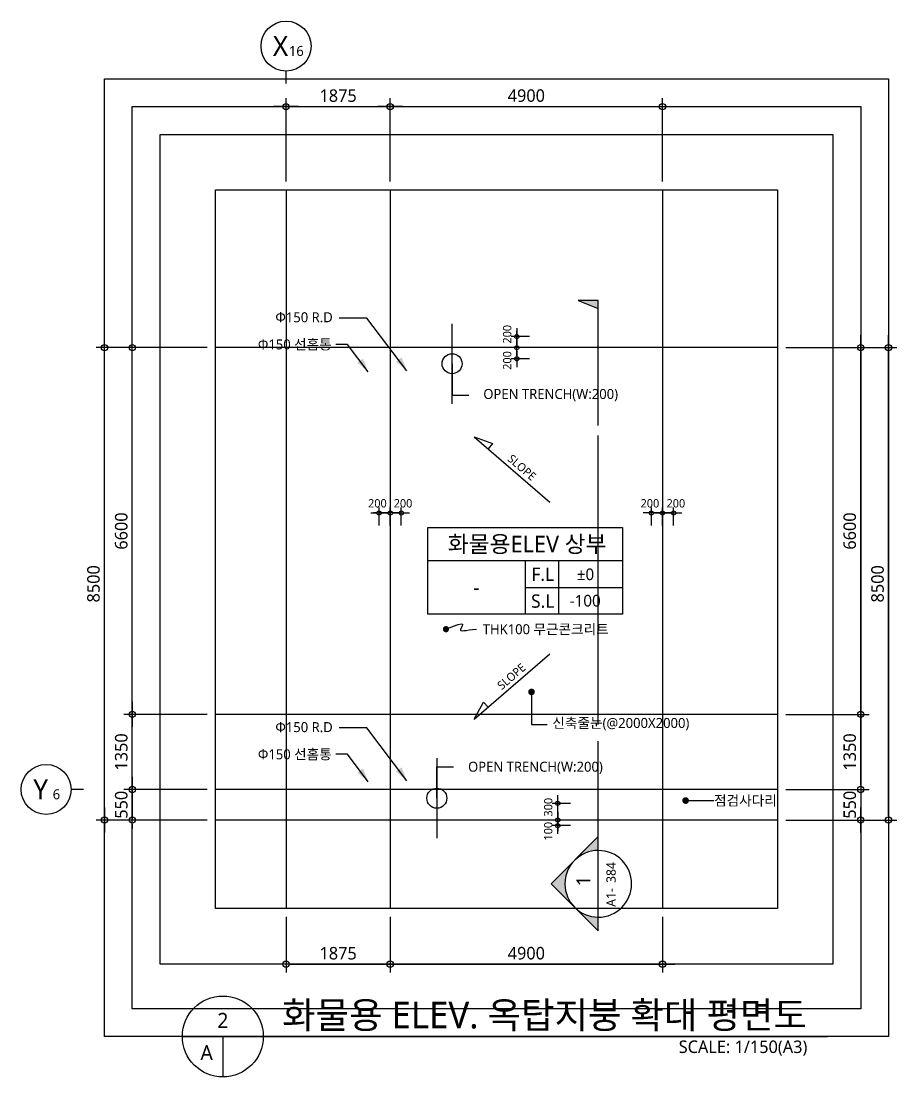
# Model space of a CAD drawing. Header units: millimetres. Extents: x -41190 to 206278, y 985 to 58902.
# Drawn here: x 84218 to 99978, y 22042 to 41039 of the extents above; entities that cross this region are included whole.
import ezdxf
from ezdxf.enums import TextEntityAlignment as Align

# ---------------------------------------------------------------- set-up
doc = ezdxf.new("R2010")
doc.units = ezdxf.units.MM
doc.header["$LTSCALE"] = 100
doc.header["$MEASUREMENT"] = 0
doc.header["$PDSIZE"] = -10
doc.linetypes.add('CEN', pattern=[62, 60, -1, 0, -1])
doc.layers.get('0').update_dxf_attribs({"linetype": 'CONTINUOUS'})
doc.layers.get('Defpoints').update_dxf_attribs({"color": 171, "linetype": 'CONTINUOUS'})
for name, color, linetype in [('CEN(ST)', 1, 'CEN'), ('LED', 7, 'CONTINUOUS'), ('NDIM', 7, 'CONTINUOUS'), ('SYM', 7, 'CONTINUOUS'), ('SYM(AXIS)', 7, 'CONTINUOUS'), ('TEXT', 3, 'CONTINUOUS'), ('TEXT(AXIS)', 2, 'CONTINUOUS'), ('TEXT(MIN)', 7, 'CONTINUOUS'), ('TEXT(실명)', 3, 'CONTINUOUS'), ('TEXT-기입', 6, 'CONTINUOUS'), ('TITLE', 7, 'CONTINUOUS')]:
    doc.layers.add(name, color=color, linetype=linetype)
doc.styles.add('CGS', font='cgse', dxfattribs={"bigfont": 'cgs'})
doc.styles.add('나눔바른고딕', font='NanumBarunGothic.ttf')
doc.dimstyles.new('NDIM 1200', dxfattribs={"dimscale": 75, "dimtxt": 3, "dimasz": 1, "dimexe": 2, "dimexo": 2, "dimgap": 1, "dimtad": 1, "dimdec": 0, "dimdsep": 46, "dimtxsty": 'CGS', "dimblk": 'DOT0', "dimcen": 1, "dimdle": 8, "dimclrd": 256, "dimclre": 256, "dimclrt": 256, "dimadec": 0, "dimazin": 0, "dimtfac": 1, "dimtdec": 0, "dimtix": 1, "dimtmove": 2, "dimatfit": 3, "dimldrblk": 'DOT0', "dimfxl": 1, "dimtolj": 1, "dimtzin": 0, "dimlwd": -1, "dimlwe": -1, "dimarcsym": 0})

# ---------------------------------------------------------------- blocks, each defined once
blk = doc.blocks.new('A$C002E7D50')
at = {"layer": 'SYM'}
for p, q in [((7200, 0), (0, 0)), ((7200, 0), (5878, 499)), ((5878, 499), (5878, 0))]:
    blk.add_line(p, q, dxfattribs=at)
blk = doc.blocks.new('DOT0')
blk.add_line((-3, 0), (3, 0))
at = {"color": 6}
blk.add_circle((0, 0), 0.75, dxfattribs=at)
blk = doc.blocks.new('A$C2F20087E')
at = {"layer": 'SYM(AXIS)'}
blk.add_line((600, 0), (600, 300), dxfattribs=at)
blk.add_circle((600, 900), 600, dxfattribs=at)
blk = doc.blocks.new('*D256')
at = {"layer": 'Defpoints', "color": 0, "ltscale": 0.4, "transparency": 16777216}
for p in [(90860, 25070), (95760, 25070), (95760, 24070)]:
    blk.add_point(p, dxfattribs=at)
at = {"layer": 'NDIM', "ltscale": 0.4, "transparency": 16777216}
for p, q in [((90860, 24920), (90860, 23920)), ((95760, 24920), (95760, 23920)), ((90935, 24070), (95685, 24070))]:
    blk.add_line(p, q, dxfattribs=at)
at = {"layer": 'NDIM', "ltscale": 0.4, "transparency": 16777216, "xscale": 75, "yscale": 75, "zscale": 75, "rotation": 180}
blk.add_blockref('DOT0', (90860, 24070), dxfattribs=at)
at = {"layer": 'NDIM', "ltscale": 0.4, "transparency": 16777216, "xscale": 75, "yscale": 75, "zscale": 75}
blk.add_blockref('DOT0', (95760, 24070), dxfattribs=at)
at = {"layer": 'NDIM', "ltscale": 0.4, "transparency": 16777216, "insert": (93310, 24267), "char_height": 225, "attachment_point": 5, "style": '나눔바른고딕'}
blk.add_mtext('\\A1;4900', dxfattribs=at)
blk = doc.blocks.new('*D257')
at = {"layer": 'Defpoints', "color": 0, "ltscale": 0.4, "transparency": 16777216}
for p in [(88985, 25070), (90860, 25070), (90860, 24070)]:
    blk.add_point(p, dxfattribs=at)
at = {"layer": 'NDIM', "ltscale": 0.4, "transparency": 16777216}
for p, q in [((88985, 24920), (88985, 23920)), ((90860, 24920), (90860, 23920)), ((89060, 24070), (90785, 24070))]:
    blk.add_line(p, q, dxfattribs=at)
at = {"layer": 'NDIM', "ltscale": 0.4, "transparency": 16777216, "xscale": 75, "yscale": 75, "zscale": 75, "rotation": 180}
blk.add_blockref('DOT0', (88985, 24070), dxfattribs=at)
at = {"layer": 'NDIM', "ltscale": 0.4, "transparency": 16777216, "xscale": 75, "yscale": 75, "zscale": 75}
blk.add_blockref('DOT0', (90860, 24070), dxfattribs=at)
at = {"layer": 'NDIM', "ltscale": 0.4, "transparency": 16777216, "insert": (89923, 24266), "char_height": 225, "attachment_point": 5, "style": '나눔바른고딕'}
blk.add_mtext('\\A1;1875', dxfattribs=at)
blk = doc.blocks.new('*D258')
at = {"layer": 'Defpoints', "color": 0, "ltscale": 0.4, "transparency": 16777216}
for p in [(95760, 39501), (90860, 38001), (95760, 38001)]:
    blk.add_point(p, dxfattribs=at)
at = {"layer": 'NDIM', "ltscale": 0.4, "transparency": 16777216}
for p, q in [((90860, 38151), (90860, 39651)), ((95760, 38151), (95760, 39651)), ((90935, 39501), (95685, 39501))]:
    blk.add_line(p, q, dxfattribs=at)
at = {"layer": 'NDIM', "ltscale": 0.4, "transparency": 16777216, "xscale": 75, "yscale": 75, "zscale": 75, "rotation": 180}
blk.add_blockref('DOT0', (90860, 39501), dxfattribs=at)
at = {"layer": 'NDIM', "ltscale": 0.4, "transparency": 16777216, "xscale": 75, "yscale": 75, "zscale": 75}
blk.add_blockref('DOT0', (95760, 39501), dxfattribs=at)
at = {"layer": 'NDIM', "ltscale": 0.4, "transparency": 16777216, "insert": (93310, 39698), "char_height": 225, "attachment_point": 5, "style": '나눔바른고딕'}
blk.add_mtext('\\A1;4900', dxfattribs=at)
blk = doc.blocks.new('*D259')
at = {"layer": 'Defpoints', "color": 0, "ltscale": 0.4, "transparency": 16777216}
for p in [(90860, 39501), (88985, 38001), (90860, 38001)]:
    blk.add_point(p, dxfattribs=at)
at = {"layer": 'NDIM', "ltscale": 0.4, "transparency": 16777216}
for p, q in [((88985, 38151), (88985, 39651)), ((90860, 38151), (90860, 39651)), ((89060, 39501), (90785, 39501))]:
    blk.add_line(p, q, dxfattribs=at)
at = {"layer": 'NDIM', "ltscale": 0.4, "transparency": 16777216, "xscale": 75, "yscale": 75, "zscale": 75, "rotation": 180}
blk.add_blockref('DOT0', (88985, 39501), dxfattribs=at)
at = {"layer": 'NDIM', "ltscale": 0.4, "transparency": 16777216, "xscale": 75, "yscale": 75, "zscale": 75}
blk.add_blockref('DOT0', (90860, 39501), dxfattribs=at)
at = {"layer": 'NDIM', "ltscale": 0.4, "transparency": 16777216, "insert": (89923, 39697), "char_height": 225, "attachment_point": 5, "style": '나눔바른고딕'}
blk.add_mtext('\\A1;1875', dxfattribs=at)
blk = doc.blocks.new('*D260')
at = {"layer": 'Defpoints', "color": 0, "ltscale": 0.4, "transparency": 16777216}
for p in [(90660, 32189), (90660, 31864), (90860, 31864)]:
    blk.add_point(p, dxfattribs=at)
at = {"layer": 'NDIM', "ltscale": 0.4, "transparency": 16777216}
for p, q in [((90610, 32189), (90560, 32189)), ((90660, 31964), (90660, 32289)), ((90860, 32189), (90660, 32189)), ((90860, 31964), (90860, 32289)), ((90910, 32189), (90960, 32189))]:
    blk.add_line(p, q, dxfattribs=at)
at = {"layer": 'NDIM', "ltscale": 0.4, "transparency": 16777216, "xscale": 50, "yscale": 50, "zscale": 50}
blk.add_blockref('DOT0', (90660, 32189), dxfattribs=at)
at = {"layer": 'NDIM', "ltscale": 0.4, "transparency": 16777216, "xscale": 50, "yscale": 50, "zscale": 50, "rotation": 180}
blk.add_blockref('DOT0', (90860, 32189), dxfattribs=at)
at = {"layer": 'NDIM', "ltscale": 0.4, "transparency": 16777216, "insert": (90630, 32362), "char_height": 150, "attachment_point": 5, "style": '나눔바른고딕'}
blk.add_mtext('\\A1;200', dxfattribs=at)
blk = doc.blocks.new('*D261')
at = {"layer": 'Defpoints', "color": 0, "ltscale": 0.4, "transparency": 16777216}
for p in [(91060, 32189), (90860, 31864), (91060, 31864)]:
    blk.add_point(p, dxfattribs=at)
at = {"layer": 'NDIM', "ltscale": 0.4, "transparency": 16777216}
for p, q in [((90860, 31964), (90860, 32289)), ((90910, 32189), (91010, 32189)), ((91060, 31964), (91060, 32289))]:
    blk.add_line(p, q, dxfattribs=at)
at = {"layer": 'NDIM', "ltscale": 0.4, "transparency": 16777216, "xscale": 50, "yscale": 50, "zscale": 50, "rotation": 180}
blk.add_blockref('DOT0', (90860, 32189), dxfattribs=at)
at = {"layer": 'NDIM', "ltscale": 0.4, "transparency": 16777216, "xscale": 50, "yscale": 50, "zscale": 50}
blk.add_blockref('DOT0', (91060, 32189), dxfattribs=at)
at = {"layer": 'NDIM', "ltscale": 0.4, "transparency": 16777216, "insert": (91091, 32362), "char_height": 150, "attachment_point": 5, "style": '나눔바른고딕'}
blk.add_mtext('\\A1;200', dxfattribs=at)
blk = doc.blocks.new('*D262')
at = {"layer": 'Defpoints', "color": 0, "ltscale": 0.4, "transparency": 16777216}
for p in [(95960, 32189), (95760, 31864), (95960, 31864)]:
    blk.add_point(p, dxfattribs=at)
at = {"layer": 'NDIM', "ltscale": 0.4, "transparency": 16777216}
for p, q in [((95760, 31964), (95760, 32289)), ((95810, 32189), (95910, 32189)), ((95960, 31964), (95960, 32289))]:
    blk.add_line(p, q, dxfattribs=at)
at = {"layer": 'NDIM', "ltscale": 0.4, "transparency": 16777216, "xscale": 50, "yscale": 50, "zscale": 50, "rotation": 180}
blk.add_blockref('DOT0', (95760, 32189), dxfattribs=at)
at = {"layer": 'NDIM', "ltscale": 0.4, "transparency": 16777216, "xscale": 50, "yscale": 50, "zscale": 50}
blk.add_blockref('DOT0', (95960, 32189), dxfattribs=at)
at = {"layer": 'NDIM', "ltscale": 0.4, "transparency": 16777216, "insert": (96001, 32362), "char_height": 150, "attachment_point": 5, "style": '나눔바른고딕'}
blk.add_mtext('\\A1;200', dxfattribs=at)
blk = doc.blocks.new('*D263')
at = {"layer": 'Defpoints', "color": 0, "ltscale": 0.4, "transparency": 16777216}
for p in [(95560, 32189), (95560, 31864), (95760, 31864)]:
    blk.add_point(p, dxfattribs=at)
at = {"layer": 'NDIM', "ltscale": 0.4, "transparency": 16777216}
for p, q in [((95560, 31964), (95560, 32289)), ((95710, 32189), (95610, 32189)), ((95760, 31964), (95760, 32289))]:
    blk.add_line(p, q, dxfattribs=at)
at = {"layer": 'NDIM', "ltscale": 0.4, "transparency": 16777216, "xscale": 50, "yscale": 50, "zscale": 50, "rotation": 180}
blk.add_blockref('DOT0', (95560, 32189), dxfattribs=at)
at = {"layer": 'NDIM', "ltscale": 0.4, "transparency": 16777216, "xscale": 50, "yscale": 50, "zscale": 50}
blk.add_blockref('DOT0', (95760, 32189), dxfattribs=at)
at = {"layer": 'NDIM', "ltscale": 0.4, "transparency": 16777216, "insert": (95534, 32362), "char_height": 150, "attachment_point": 5, "style": '나눔바른고딕'}
blk.add_mtext('\\A1;200', dxfattribs=at)
blk = doc.blocks.new('*D264')
at = {"layer": 'Defpoints', "color": 0, "ltscale": 0.4, "transparency": 16777216}
for p in [(93139, 35364), (93464, 35364), (93464, 35164)]:
    blk.add_point(p, dxfattribs=at)
at = {"layer": 'NDIM', "ltscale": 0.4, "transparency": 16777216}
for p, q in [((93364, 35364), (93039, 35364)), ((93139, 35414), (93139, 35464)), ((93139, 35164), (93139, 35364)), ((93364, 35164), (93039, 35164)), ((93139, 35114), (93139, 35064))]:
    blk.add_line(p, q, dxfattribs=at)
at = {"layer": 'NDIM', "ltscale": 0.4, "transparency": 16777216, "xscale": 50, "yscale": 50, "zscale": 50}
for p, rotation in [((93139, 35364), 270), ((93139, 35164), 90)]:
    blk.add_blockref('DOT0', p, dxfattribs=dict(at, rotation=rotation))
at = {"layer": 'NDIM', "ltscale": 0.4, "transparency": 16777216, "insert": (92966, 35405), "char_height": 150, "attachment_point": 5, "rotation": 90, "style": '나눔바른고딕'}
blk.add_mtext('\\A1;200', dxfattribs=at)
blk = doc.blocks.new('*D265')
at = {"layer": 'Defpoints', "color": 0, "ltscale": 0.4, "transparency": 16777216}
for p in [(93464, 35164), (93139, 34964), (93464, 34964)]:
    blk.add_point(p, dxfattribs=at)
at = {"layer": 'NDIM', "ltscale": 0.4, "transparency": 16777216}
for p, q in [((93364, 35164), (93039, 35164)), ((93364, 34964), (93039, 34964)), ((93139, 35114), (93139, 35014))]:
    blk.add_line(p, q, dxfattribs=at)
at = {"layer": 'NDIM', "ltscale": 0.4, "transparency": 16777216, "xscale": 50, "yscale": 50, "zscale": 50}
for p, rotation in [((93139, 35164), 90), ((93139, 34964), 270)]:
    blk.add_blockref('DOT0', p, dxfattribs=dict(at, rotation=rotation))
at = {"layer": 'NDIM', "ltscale": 0.4, "transparency": 16777216, "insert": (92966, 34933), "char_height": 150, "attachment_point": 5, "rotation": 90, "style": '나눔바른고딕'}
blk.add_mtext('\\A1;200', dxfattribs=at)
blk = doc.blocks.new('*D266')
at = {"layer": 'Defpoints', "color": 0, "ltscale": 0.4, "transparency": 16777216}
for p in [(94202, 26664), (93876, 26564), (94202, 26564)]:
    blk.add_point(p, dxfattribs=at)
at = {"layer": 'NDIM', "ltscale": 0.4, "transparency": 16777216}
for p, q in [((94102, 26664), (93776, 26664)), ((93876, 26714), (93876, 26764)), ((93876, 26664), (93876, 26564)), ((94102, 26564), (93776, 26564)), ((93876, 26514), (93876, 26464))]:
    blk.add_line(p, q, dxfattribs=at)
at = {"layer": 'NDIM', "ltscale": 0.4, "transparency": 16777216, "xscale": 50, "yscale": 50, "zscale": 50}
for p, rotation in [((93876, 26664), 270), ((93876, 26564), 90)]:
    blk.add_blockref('DOT0', p, dxfattribs=dict(at, rotation=rotation))
at = {"layer": 'NDIM', "ltscale": 0.4, "transparency": 16777216, "insert": (93704, 26463), "char_height": 150, "attachment_point": 5, "rotation": 90, "style": '나눔바른고딕'}
blk.add_mtext('\\A1;100', dxfattribs=at)
blk = doc.blocks.new('*D267')
at = {"layer": 'Defpoints', "color": 0, "ltscale": 0.4, "transparency": 16777216}
for p in [(93876, 26964), (94202, 26964), (94202, 26664)]:
    blk.add_point(p, dxfattribs=at)
at = {"layer": 'NDIM', "ltscale": 0.4, "transparency": 16777216}
for p, q in [((94102, 26964), (93776, 26964)), ((93876, 26714), (93876, 26914)), ((94102, 26664), (93776, 26664))]:
    blk.add_line(p, q, dxfattribs=at)
at = {"layer": 'NDIM', "ltscale": 0.4, "transparency": 16777216, "xscale": 50, "yscale": 50, "zscale": 50}
for p, rotation in [((93876, 26964), 90), ((93876, 26664), 270)]:
    blk.add_blockref('DOT0', p, dxfattribs=dict(at, rotation=rotation))
at = {"layer": 'NDIM', "ltscale": 0.4, "transparency": 16777216, "insert": (93704, 26895), "char_height": 150, "attachment_point": 5, "rotation": 90, "style": '나눔바른고딕'}
blk.add_mtext('\\A1;300', dxfattribs=at)
blk = doc.blocks.new('*D271')
at = {"layer": 'Defpoints', "color": 0, "ltscale": 0.4, "transparency": 16777216}
for p in [(86218, 35164), (87718, 35164), (87718, 28564)]:
    blk.add_point(p, dxfattribs=at)
at = {"layer": 'NDIM', "ltscale": 0.4, "transparency": 16777216}
for p, q in [((87568, 35164), (86068, 35164)), ((86218, 28639), (86218, 35089)), ((87568, 28564), (86068, 28564))]:
    blk.add_line(p, q, dxfattribs=at)
at = {"layer": 'NDIM', "ltscale": 0.4, "transparency": 16777216, "xscale": 75, "yscale": 75, "zscale": 75}
for p, rotation in [((86218, 35164), 90), ((86218, 28564), 270)]:
    blk.add_blockref('DOT0', p, dxfattribs=dict(at, rotation=rotation))
at = {"layer": 'NDIM', "ltscale": 0.4, "transparency": 16777216, "insert": (86021, 31864), "char_height": 225, "attachment_point": 5, "rotation": 90, "style": '나눔바른고딕'}
blk.add_mtext('\\A1;6600', dxfattribs=at)
blk = doc.blocks.new('*D272')
at = {"layer": 'Defpoints', "color": 0, "ltscale": 0.4, "transparency": 16777216}
for p in [(86218, 28564), (87718, 28564), (87718, 27214)]:
    blk.add_point(p, dxfattribs=at)
at = {"layer": 'NDIM', "ltscale": 0.4, "transparency": 16777216}
for p, q in [((87568, 28564), (86068, 28564)), ((86218, 27289), (86218, 28489)), ((87568, 27214), (86068, 27214))]:
    blk.add_line(p, q, dxfattribs=at)
at = {"layer": 'NDIM', "ltscale": 0.4, "transparency": 16777216, "xscale": 75, "yscale": 75, "zscale": 75}
for p, rotation in [((86218, 28564), 90), ((86218, 27214), 270)]:
    blk.add_blockref('DOT0', p, dxfattribs=dict(at, rotation=rotation))
at = {"layer": 'NDIM', "ltscale": 0.4, "transparency": 16777216, "insert": (86021, 27889), "char_height": 225, "attachment_point": 5, "rotation": 90, "style": '나눔바른고딕'}
blk.add_mtext('\\A1;1350', dxfattribs=at)
blk = doc.blocks.new('*D273')
at = {"layer": 'Defpoints', "color": 0, "ltscale": 0.4, "transparency": 16777216}
for p in [(85718, 35164), (87718, 35164), (87718, 26664)]:
    blk.add_point(p, dxfattribs=at)
at = {"layer": 'NDIM', "ltscale": 0.4, "transparency": 16777216}
for p, q in [((87568, 35164), (85568, 35164)), ((85718, 26739), (85718, 35089)), ((87568, 26664), (85568, 26664))]:
    blk.add_line(p, q, dxfattribs=at)
at = {"layer": 'NDIM', "ltscale": 0.4, "transparency": 16777216, "xscale": 75, "yscale": 75, "zscale": 75}
for p, rotation in [((85718, 35164), 90), ((85718, 26664), 270)]:
    blk.add_blockref('DOT0', p, dxfattribs=dict(at, rotation=rotation))
at = {"layer": 'NDIM', "ltscale": 0.4, "transparency": 16777216, "insert": (85521, 30914), "char_height": 225, "attachment_point": 5, "rotation": 90, "style": '나눔바른고딕'}
blk.add_mtext('\\A1;8500', dxfattribs=at)
blk = doc.blocks.new('*D274')
at = {"layer": 'Defpoints', "color": 0, "ltscale": 0.4, "transparency": 16777216}
for p in [(97828, 35164), (99328, 35164), (97828, 28564)]:
    blk.add_point(p, dxfattribs=at)
at = {"layer": 'NDIM', "ltscale": 0.4, "transparency": 16777216}
for p, q in [((97978, 35164), (99478, 35164)), ((99328, 28639), (99328, 35089)), ((97978, 28564), (99478, 28564))]:
    blk.add_line(p, q, dxfattribs=at)
at = {"layer": 'NDIM', "ltscale": 0.4, "transparency": 16777216, "xscale": 75, "yscale": 75, "zscale": 75}
for p, rotation in [((99328, 35164), 90), ((99328, 28564), 270)]:
    blk.add_blockref('DOT0', p, dxfattribs=dict(at, rotation=rotation))
at = {"layer": 'NDIM', "ltscale": 0.4, "transparency": 16777216, "insert": (99131, 31864), "char_height": 225, "attachment_point": 5, "rotation": 90, "style": '나눔바른고딕'}
blk.add_mtext('\\A1;6600', dxfattribs=at)
blk = doc.blocks.new('*D275')
at = {"layer": 'Defpoints', "color": 0, "ltscale": 0.4, "transparency": 16777216}
for p in [(97828, 28564), (99328, 28564), (97828, 27214)]:
    blk.add_point(p, dxfattribs=at)
at = {"layer": 'NDIM', "ltscale": 0.4, "transparency": 16777216}
for p, q in [((97978, 28564), (99478, 28564)), ((99328, 27289), (99328, 28489)), ((97978, 27214), (99478, 27214))]:
    blk.add_line(p, q, dxfattribs=at)
at = {"layer": 'NDIM', "ltscale": 0.4, "transparency": 16777216, "xscale": 75, "yscale": 75, "zscale": 75}
for p, rotation in [((99328, 28564), 90), ((99328, 27214), 270)]:
    blk.add_blockref('DOT0', p, dxfattribs=dict(at, rotation=rotation))
at = {"layer": 'NDIM', "ltscale": 0.4, "transparency": 16777216, "insert": (99131, 27889), "char_height": 225, "attachment_point": 5, "rotation": 90, "style": '나눔바른고딕'}
blk.add_mtext('\\A1;1350', dxfattribs=at)
blk = doc.blocks.new('*D276')
at = {"layer": 'Defpoints', "color": 0, "ltscale": 0.4, "transparency": 16777216}
for p in [(97828, 35164), (99828, 35164), (97828, 26664)]:
    blk.add_point(p, dxfattribs=at)
at = {"layer": 'NDIM', "ltscale": 0.4, "transparency": 16777216}
for p, q in [((97978, 35164), (99978, 35164)), ((99828, 26739), (99828, 35089)), ((97978, 26664), (99978, 26664))]:
    blk.add_line(p, q, dxfattribs=at)
at = {"layer": 'NDIM', "ltscale": 0.4, "transparency": 16777216, "xscale": 75, "yscale": 75, "zscale": 75}
for p, rotation in [((99828, 35164), 90), ((99828, 26664), 270)]:
    blk.add_blockref('DOT0', p, dxfattribs=dict(at, rotation=rotation))
at = {"layer": 'NDIM', "ltscale": 0.4, "transparency": 16777216, "insert": (99631, 30914), "char_height": 225, "attachment_point": 5, "rotation": 90, "style": '나눔바른고딕'}
blk.add_mtext('\\A1;8500', dxfattribs=at)
blk = doc.blocks.new('*D269')
at = {"layer": 'Defpoints', "color": 0, "ltscale": 0.4, "transparency": 16777216}
for p in [(87718, 27214), (86218, 26664), (87718, 26664)]:
    blk.add_point(p, dxfattribs=at)
at = {"layer": 'NDIM', "ltscale": 0.4, "transparency": 16777216}
for p, q in [((86218, 27289), (86218, 27364)), ((87568, 27214), (86068, 27214)), ((86218, 27214), (86218, 26664)), ((87568, 26664), (86068, 26664)), ((86218, 26589), (86218, 26514))]:
    blk.add_line(p, q, dxfattribs=at)
at = {"layer": 'NDIM', "ltscale": 0.4, "transparency": 16777216, "xscale": 75, "yscale": 75, "zscale": 75}
for p, rotation in [((86218, 27214), 270), ((86218, 26664), 90)]:
    blk.add_blockref('DOT0', p, dxfattribs=dict(at, rotation=rotation))
at = {"layer": 'NDIM', "ltscale": 0.4, "transparency": 16777216, "insert": (86021, 26939), "char_height": 225, "attachment_point": 5, "rotation": 90, "style": '나눔바른고딕'}
blk.add_mtext('\\A1;550', dxfattribs=at)
blk = doc.blocks.new('*D270')
at = {"layer": 'Defpoints', "color": 0, "ltscale": 0.4, "transparency": 16777216}
for p in [(97828, 27214), (97828, 26664), (99328, 26664)]:
    blk.add_point(p, dxfattribs=at)
at = {"layer": 'NDIM', "ltscale": 0.4, "transparency": 16777216}
for p, q in [((99328, 27289), (99328, 27364)), ((97978, 27214), (99478, 27214)), ((99328, 27214), (99328, 26664)), ((97978, 26664), (99478, 26664)), ((99328, 26589), (99328, 26514))]:
    blk.add_line(p, q, dxfattribs=at)
at = {"layer": 'NDIM', "ltscale": 0.4, "transparency": 16777216, "xscale": 75, "yscale": 75, "zscale": 75}
for p, rotation in [((99328, 27214), 270), ((99328, 26664), 90)]:
    blk.add_blockref('DOT0', p, dxfattribs=dict(at, rotation=rotation))
at = {"layer": 'NDIM', "ltscale": 0.4, "transparency": 16777216, "insert": (99131, 26939), "char_height": 225, "attachment_point": 5, "rotation": 90, "style": '나눔바른고딕'}
blk.add_mtext('\\A1;550', dxfattribs=at)
blk = doc.blocks.new('DF')
at = {"layer": 'TITLE'}
blk.add_lwpolyline([(84548, 28220), (81044, 28220), (81044, 29780), (84548, 29780)], close=True, dxfattribs=at)
for points in [[(84548, 29180), (81044, 29180)], [(82796, 29180), (82796, 28220)], [(83396, 29180), (83396, 28220)], [(82796, 28700), (84548, 28700)]]:
    blk.add_lwpolyline(points, dxfattribs=at)
at = {"layer": 'TITLE', "style": '나눔바른고딕'}
for s, p in [('F.L', (83111, 28934)), ('S.L', (83111, 28454))]:
    blk.add_text(s, height=240, dxfattribs=at).set_placement(p, align=Align.MIDDLE)
blk = doc.blocks.new('SEC-R')
at = {"layer": 'SYM'}
blk.add_hatch(color=256, dxfattribs=at).paths.add_polyline_path([(-3414, 16904), (-3054, 16760), (-3054, 16904)])
h = blk.add_hatch(color=256, dxfattribs=at)
h.paths.add_polyline_path([(-3902, 6409), (-3478, 5985, -0.414214), (-3478, 6834)])
h.paths.add_polyline_path([(-3478, 5985), (-3054, 5561), (-3054, 5809, -0.198912)])
h.paths.add_polyline_path([(-3478, 6834, -0.198912), (-3054, 7009), (-3054, 7258)])
at = {"layer": 'Defpoints'}
blk.add_line((-3054, 9573), (-3054, 14296), dxfattribs=at)
at = {"layer": 'SYM'}
for p, q in [((-3414, 16904), (-3054, 16760)), ((-3054, 16904), (-3414, 16904)), ((-3054, 14656), (-3054, 16904)), ((-3054, 14296), (-3054, 14476)), ((-3054, 9273), (-3054, 9573)), ((-3054, 7009), (-3054, 8973)), ((-3054, 7258), (-3902, 6409)), ((-3054, 5809), (-3054, 7009)), ((-3054, 5561), (-3902, 6409)), ((-3054, 5561), (-3054, 5809))]:
    blk.add_line(p, q, dxfattribs=at)
blk.add_arc((-3054, 6409), 600, 90, 89.5643, dxfattribs=at)

msp = doc.modelspace()

# ---------------------------------------------------------------- linework, layer by layer
at = {"layer": 'CEN(ST)', "ltscale": 10000}
for p, q in [((88985.1, 38000.8), (88985.1, 25069.8)), ((90860.1, 38000.8), (90860.1, 25069.8)), ((95760.1, 38000.8), (95760.1, 25069.8)), ((97828.3, 35164.3), (87718, 35164.3)), ((97828.3, 28564.3), (87718, 28564.3)), ((97828.3, 27214.3), (87718, 27214.3)), ((97828.3, 26664.3), (87718, 26664.3))]:
    msp.add_line(p, q, dxfattribs=at)
at = {"layer": 'Defpoints', "ltscale": 10000}
for points in [[(85718, 40000.8), (99828.3, 40000.8), (99828.3, 22769.8), (85718, 22769.8)], [(86218, 39500.8), (99328.3, 39500.8), (99328.3, 23269.8), (86218, 23269.8)], [(86718, 39000.8), (98828.3, 39000.8), (98828.3, 24069.8), (86718, 24069.8)], [(87718, 38000.8), (97828.3, 38000.8), (97828.3, 25069.8), (87718, 25069.8)]]:
    msp.add_lwpolyline(points, close=True, dxfattribs=at)
at = {"layer": 'LED'}
for points in [[(91160.1, 34746.6), (90440, 35695.2), (89940.5, 35695.2)], [(90466.1, 34726.2), (90089.7, 35222), (89880.9, 35222)], [(91863.5, 30097.9), (91997.4, 30153.7), (92086.1, 30183.8), (92137.8, 30193), (92160.6, 30186.3), (92162.5, 30168.3), (92151.7, 30144.1), (92136.4, 30118.4), (92124.5, 30096), (92122.9, 30080.9), (92132.6, 30072.7), (92153.4, 30070.1), (92185, 30072), (92227.3, 30077), (92279.8, 30083.8), (92342.3, 30091.2), (92414.7, 30097.9)], [(91160.1, 27371.6), (90440, 28320.2), (89940.5, 28320.2)], [(90466.1, 27351.2), (90089.7, 27847), (89880.9, 27847)]]:
    msp.add_lwpolyline(points, dxfattribs=at)
at = {"layer": 'LED', "const_width": 56.2}
msp.add_lwpolyline([(91863.5, 30126, -1), (91863.5, 30069.7, -1)], format="xyb", close=True, dxfattribs=at)
at = {"layer": 'LED'}
for points in [[(90466.1, 34726.2), (90270, 34893.5), (90371.8, 34966.1)], [(91160.1, 34746.6), (90964, 34913.9), (91065.8, 34986.4)], [(90466.1, 27351.2), (90270, 27518.5), (90371.8, 27591.1)], [(91160.1, 27371.6), (90964, 27538.9), (91065.8, 27611.4)]]:
    msp.add_solid(points, dxfattribs=at)
at = {"layer": 'SYM'}
for p, q in [((87120.9, 22769.8), (98729.8, 22769.8)), ((87848.2, 22769.8), (87848.2, 22042.5))]:
    msp.add_line(p, q, dxfattribs=at)
msp.add_circle((87848.2, 22769.8), 727.3, dxfattribs=at)

# ---------------------------------------------------------------- block references
at = {"xscale": 0.75, "yscale": 0.75, "zscale": 0.75}
msp.add_blockref('A$C2F20087E', (88535.1, 39914.3), dxfattribs=at)
for name, p in [('SEC-R', (97658.8, 19107.4)), ('DF', (10493.8, 2150))]:
    msp.add_blockref(name, p)
for name, p, xscale, yscale, zscale, rotation in [('A$C002E7D50', (93733.8, 32382.8), -0.2499999999999999, 0.25, 0.25, 319.261048292563), ('A$C002E7D50', (93733.8, 29653.8), -0.2499999999999999, 0.25, 0.25, 40.82765931171235), ('A$C2F20087E', (85343, 26764.3), 0.75, 0.75, 0.75, 89.99999999999932)]:
    msp.add_blockref(name, p, dxfattribs=dict(xscale=xscale, yscale=yscale, zscale=zscale, rotation=rotation))

# ---------------------------------------------------------------- texts
at = {"layer": 'TEXT', "style": '나눔바른고딕'}
for s, height, p in [('384', 166.67, (94917.8, 25533.5)), ('1', 250, (94462.5, 25473.9)), ('A1-', 166.67, (94917.9, 25103.1))]:
    msp.add_text(s, height=height, rotation=90, dxfattribs=at).set_placement(p)
msp.add_text('화물용 ELEV. 옥탑지붕 확대 평면도', height=480, dxfattribs=at).set_placement((98358.5, 23155.2), align=Align.MIDDLE_RIGHT)
for s, p in [('2', (87848.2, 23060.7)), ('A', (87557.3, 22478.9))]:
    msp.add_text(s, height=270, dxfattribs=at).set_placement(p, align=Align.MIDDLE)
msp.add_text('SCALE: 1/150(A3)', height=225, dxfattribs=at).set_placement((98367.2, 22697), align=Align.TOP_RIGHT)
at = {"layer": 'TEXT(AXIS)', "style": '나눔바른고딕'}
for s, height, p in [('X', 360, (88886.3, 40592.3)), ('16', 180, (89170.8, 40502.3)), ('Y', 360, (84569.3, 27217.3)), ('6', 180, (84853.7, 27127.3))]:
    msp.add_text(s, height=height, dxfattribs=at).set_placement(p, align=Align.MIDDLE)
at = {"layer": 'TEXT(MIN)', "style": '나눔바른고딕'}
for s, p in [('Φ150 R.D', (88794.1, 35711)), ('신축줄눈(@2000X2000)', (93778.4, 28410.6)), ('Φ150 R.D', (88794.1, 28336))]:
    msp.add_text(s, height=180, dxfattribs=at).set_placement(p, align=Align.MIDDLE_LEFT)
for s, p in [('Φ150 선홈통', (89808.3, 35222)), ('OPEN TRENCH(W:200)', (94960.7, 34330.2)), ('THK100 무근콘크리트', (94793.1, 30097.5)), ('Φ150 선홈통', (89808.3, 27847)), ('OPEN TRENCH(W:200)', (94686.5, 27623.6)), ('점검사다리', (97817.4, 27014.3))]:
    msp.add_text(s, height=180, dxfattribs=at).set_placement(p, align=Align.MIDDLE_RIGHT)
for rotation, p in [(319.26105, (93007.3, 33200.6)), (40.82766, (92818.3, 29055.1))]:
    msp.add_text('SLOPE', height=150, rotation=rotation, dxfattribs=at).set_placement(p, align=Align.MIDDLE_LEFT)
at = {"layer": 'TEXT(실명)', "style": '나눔바른고딕'}
msp.add_text('화물용ELEV 상부', height=300, dxfattribs=at).set_placement((93324.3, 31633.8), align=Align.MIDDLE)
at = {"layer": 'TEXT-기입', "style": '나눔바른고딕'}
msp.add_text('±0', height=210, dxfattribs=at).set_placement((94374.3, 31085.9), align=Align.MIDDLE)
for s, height, p in [('-', 270, (92408.3, 30850.4)), ('-100', 210, (94369.7, 30610.4))]:
    msp.add_text(s, height=height, dxfattribs=at).set_placement(p, align=Align.MIDDLE_CENTER)

# ---------------------------------------------------------------- dimensions: what is measured, and where the dimension line sits
at = {"layer": 'NDIM', "ltscale": 0.4}
for base, p1, p2, picture, middle in [((90860.1, 39500.8), (88985.1, 38000.8), (90860.1, 38000.8), '*D259', (89922.6, 39697.5)), ((95760.1, 39500.8), (90860.1, 38000.8), (95760.1, 38000.8), '*D258', (93310.1, 39698.1)), ((90860.1, 24069.8), (88985.1, 25069.8), (90860.1, 25069.8), '*D257', (89922.6, 24266.5)), ((95760.1, 24069.8), (90860.1, 25069.8), (95760.1, 25069.8), '*D256', (93310.1, 24267.1))]:
    dim = msp.add_linear_dim(base=base, p1=p1, p2=p2, dimstyle='NDIM 1200', override={"dimtxsty": '나눔바른고딕'}, dxfattribs=at)
    dim.commit()
    dim.dimension.update_dxf_attribs({"geometry": picture, "text_midpoint": middle})
for base, p1, p2, angle, picture, middle in [((93138.6, 35364.3), (93463.7, 35164.3), (93463.7, 35364.3), 90, '*D264', (92966.1, 35405.1)), ((93138.6, 34964.3), (93463.7, 35164.3), (93463.7, 34964.3), 270, '*D265', (92966.1, 34933.3)), ((90660.1, 32189.4), (90860.1, 31864.3), (90660.1, 31864.3), 180, '*D260', (90629.6, 32361.9)), ((95560.1, 32189.4), (95760.1, 31864.3), (95560.1, 31864.3), 180, '*D263', (95533.5, 32361.9)), ((93876.4, 26964.3), (94201.6, 26664.3), (94201.6, 26964.3), 90, '*D267', (93703.9, 26895.2)), ((93876.4, 26564.3), (94201.6, 26664.3), (94201.6, 26564.3), 270, '*D266', (93703.9, 26463.3))]:
    dim = msp.add_linear_dim(base=base, p1=p1, p2=p2, angle=angle, dimstyle='NDIM 1200', override={"dimscale": 50, "dimtxsty": '나눔바른고딕'}, dxfattribs=at)
    dim.commit()
    dim.dimension.update_dxf_attribs({"geometry": picture, "text_midpoint": middle, "dimtype": 160})
for base, p1, p2, angle, picture, middle in [((85718, 35164.3), (87718, 26664.3), (87718, 35164.3), 90, '*D273', (85520.8, 30914.3)), ((86218, 35164.3), (87718, 28564.3), (87718, 35164.3), 90, '*D271', (86020.7, 31864.3)), ((99328.3, 35164.3), (97828.3, 28564.3), (97828.3, 35164.3), 90, '*D274', (99131, 31864.3)), ((99828.3, 35164.3), (97828.3, 26664.3), (97828.3, 35164.3), 90, '*D276', (99631.2, 30914.3)), ((86218, 28564.3), (87718, 27214.3), (87718, 28564.3), 90, '*D272', (86020.7, 27889.3)), ((99328.3, 28564.3), (97828.3, 27214.3), (97828.3, 28564.3), 90, '*D275', (99131, 27889.3)), ((86218, 26664.3), (87718, 27214.3), (87718, 26664.3), 270, '*D269', (86020.8, 26939.3)), ((99328.3, 26664.3), (97828.3, 27214.3), (97828.3, 26664.3), 270, '*D270', (99131.2, 26939.3))]:
    dim = msp.add_linear_dim(base=base, p1=p1, p2=p2, angle=angle, dimstyle='NDIM 1200', override={"dimtxsty": '나눔바른고딕'}, dxfattribs=at)
    dim.commit()
    dim.dimension.update_dxf_attribs({"geometry": picture, "text_midpoint": middle})
for base, p1, p2, picture, middle in [((91060.1, 32189.4), (90860.1, 31864.3), (91060.1, 31864.3), '*D261', (91091, 32361.9)), ((95960.1, 32189.4), (95760.1, 31864.3), (95960.1, 31864.3), '*D262', (96001.1, 32361.9))]:
    dim = msp.add_linear_dim(base=base, p1=p1, p2=p2, dimstyle='NDIM 1200', override={"dimscale": 50, "dimtxsty": '나눔바른고딕'}, dxfattribs=at)
    dim.commit()
    dim.dimension.update_dxf_attribs({"geometry": picture, "text_midpoint": middle, "dimtype": 160})

# ---------------------------------------------------------------- leaders
at = {"layer": 'NDIM', "ltscale": 10000}
for points, override in [([(91974, 34875.2), (91974, 34308.5), (92274, 34308.5)], {"dimscale": 120, "dimasz": 2, "dimtad": 0}), ([(93403, 28969.5), (93403, 28383.9), (93683.8, 28383.9)], {"dimscale": 120, "dimasz": 1, "dimgap": 1, "dimtad": 0, "dimldrblk": 'Dot'}), ([(91699.8, 27056.8), (91699.8, 27623.6), (91999.8, 27623.6)], {"dimscale": 120, "dimasz": 2, "dimtad": 0}), ([(96176.1, 27014.3), (96681.4, 27014.3)], {"dimscale": 120, "dimasz": 1, "dimgap": 1, "dimtad": 0, "dimldrblk": 'Dot'})]:
    msp.add_leader(points, dimstyle='NDIM 1200', override=override, dxfattribs=at)

doc.saveas('drawing.dxf')
